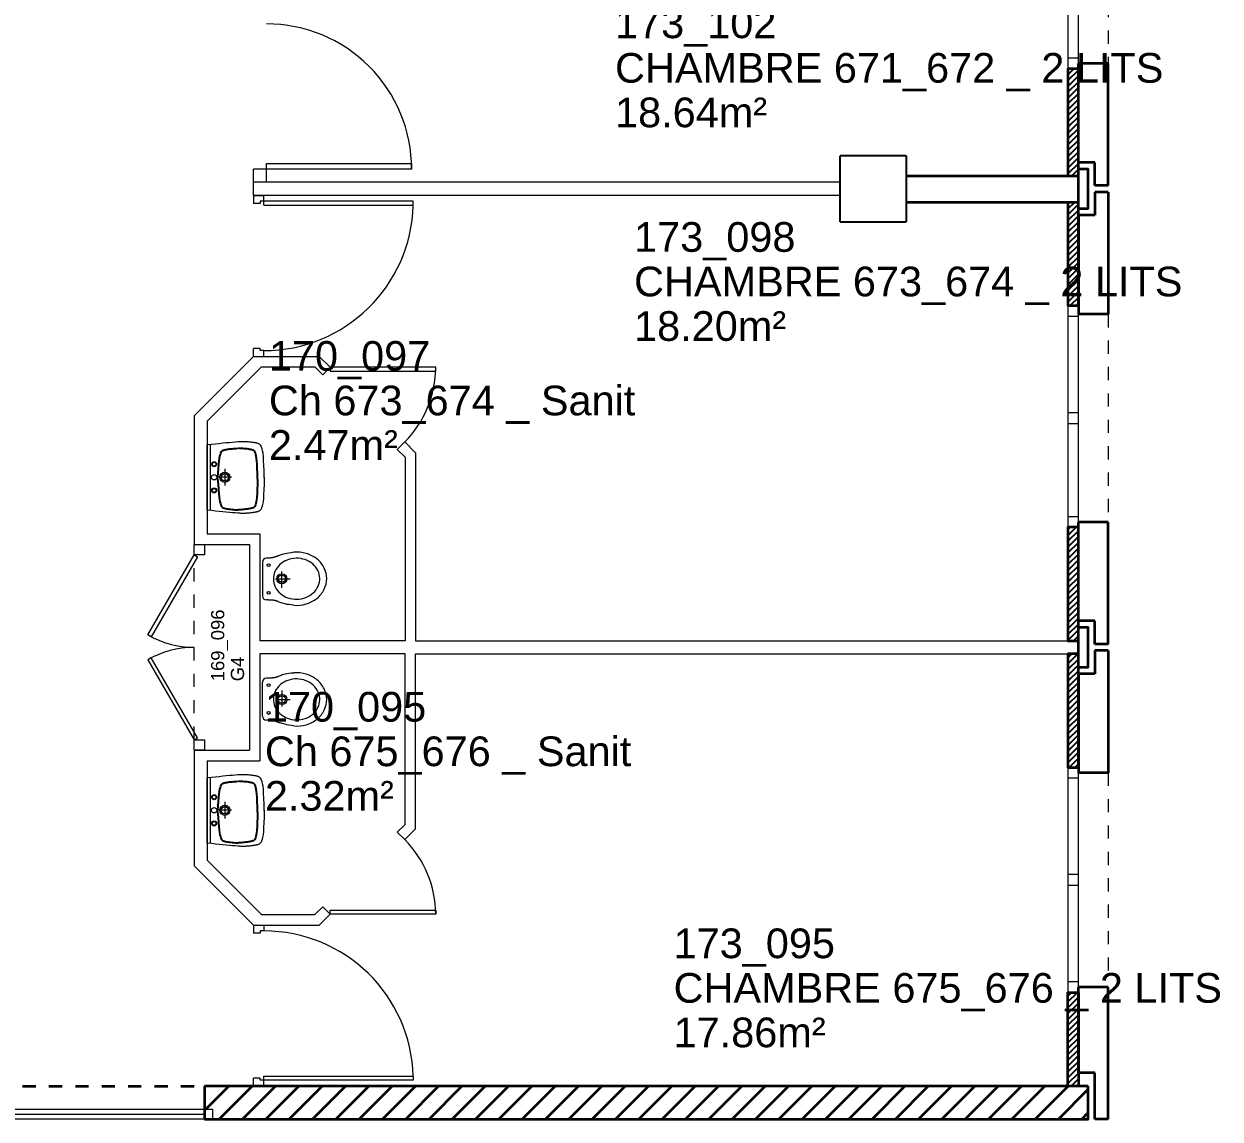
# Model space of a CAD drawing. Header units: metres. Extents: x -8 to 211, y -5 to 116.
# Drawn here: x 167.76 to 176.83, y 92.7 to 101 of the extents above; entities that cross this region are included whole.
import ezdxf

# ---------------------------------------------------------------- set-up
doc = ezdxf.new("R2010")
doc.units = ezdxf.units.M
doc.header["$LTSCALE"] = 0.6
doc.header["$MEASUREMENT"] = 0
doc.linetypes.add('CACHÉ', pattern=[0.25, 0.125, -0.125])
doc.linetypes.add('CONTINU', pattern=[0])
doc.layers.get('0').update_dxf_attribs({"linetype": 'CONTINUOUS'})
for name, color, linetype in [('002 poteaux', 7, 'CONTINUOUS'), ('004 isolation', 7, 'CONTINUOUS'), ('006 sanitaire', 5, 'CONTINUOUS'), ('A_Etiqu_Gaine', 8, 'CONTINUOUS'), ('A_Etiqu_Gaine_ancien', 8, 'CONTINUOUS'), ('A_Etiqu_Gaine_code', 8, 'CONTINUOUS'), ('A_Etiqu_Local', 8, 'CONTINUOUS')]:
    doc.layers.add(name, color=color, linetype=linetype)
for name, color, linetype, lineweight in [('A_CHASS', 4, 'CONTINU', 20), ('A_MURS_CLOI', 7, 'CONTINU', 20), ('A_MURS_STRU', 7, 'CONTINU', 35), ('A_PORT', 8, 'CONTINUOUS', 0), ('A_SANI', 5, 'CONTINU', 0)]:
    doc.layers.add(name, color=color, linetype=linetype, lineweight=lineweight)
doc.styles.add('Attribut', font='arial.ttf')

# ---------------------------------------------------------------- blocks, each defined once
blk = doc.blocks.new('A_Etiqu_Local')
at = {"style": 'Attribut', "flags": 1}
for tag, p in [('CODE_HOPITAL', (-0.4463, 1.9737)), ('CODE_SITE', (-0.4463, 1.7487)), ('CODE_BATIMENT', (-0.4463, 1.5237)), ('CODE_SECTEUR', (-0.4463, 1.2987)), ('CODE_ETAGE', (-0.4463, 1.0737)), ('NOM_NORMALISE', (-0.4463, -0.843)), ('SECTEUR_ACTIVITE', (-0.4463, -1.068)), ('SOUS_SECTEUR_ACTIVITE', (-0.4463, -1.293)), ('VOLUME', (-0.4463, -1.518)), ('SERVICE', (-0.4463, -1.743)), ('CODE_UG', (-0.4463, -1.968)), ('CODE_UA', (-0.4463, -2.193)), ('CODE_POLE', (-0.4463, -2.418)), ('OCCUPANT_EXTERNE', (-0.4463, -2.643)), ('DISPONIBILITE', (-0.4463, -2.868)), ('ACCES_HANDICAPES', (-0.4463, -3.093)), ('NATURE_SOL', (-0.4463, -3.318)), ('RISQUE_LABORATOIRE', (-0.4463, -3.543)), ('AMIANTE', (-0.4463, -3.768))]:
    blk.add_attdef(tag, p, '', height=0.15, dxfattribs=at)
at = {"layer": 'A_Etiqu_Local', "style": 'Attribut'}
for tag, p in [('CODE_PIECE', (-0.4483, 0.5327)), ('NOM_USAGE', (-0.4483, 0.1952)), ('SURFACE', (-0.4483, -0.1423))]:
    blk.add_attdef(tag, p, '', height=0.225, dxfattribs=at)
blk = doc.blocks.new('A_Etiqu_Gaine')
at = {"style": 'Attribut', "flags": 1}
for tag, p in [('CODE_HOPITAL', (-0.4323, 0.8651)), ('CODE_SITE', (-0.4323, 0.7151)), ('CODE_BATIMENT', (-0.4323, 0.5651)), ('CODE_SECTEUR', (-0.4323, 0.4151)), ('CODE_ETAGE', (-0.4323, 0.2651)), ('NOM_NORMALISE', (-0.4323, -0.3349)), ('SECTEUR_ACTIVITE', (-0.4323, -0.4849)), ('SOUS_SECTEUR_ACTIVITE', (-0.4323, -0.6349)), ('SURFACE', (-0.4323, -0.7849)), ('CODE_UG', (-0.4323, -0.9349)), ('CODE_POLE', (-0.4323, -1.0849)), ('AMIANTE', (-0.4323, -1.2349))]:
    blk.add_attdef(tag, p, '', height=0.1, dxfattribs=at)
at = {"layer": 'A_Etiqu_Gaine', "style": 'Attribut'}
blk.add_attdef('NOM_USAGE', (-0.4323, -0.1849), '', height=0.1, dxfattribs=at)
at = {"layer": 'A_Etiqu_Gaine_ancien', "style": 'Attribut'}
blk.add_attdef('CODE_PIECE_ANCIEN', (-0.4323, 0.1151), '', height=0.1, dxfattribs=at)
at = {"layer": 'A_Etiqu_Gaine_code', "style": 'Attribut'}
blk.add_attdef('CODE_PIECE', (-0.4323, -0.0349), '', height=0.1, dxfattribs=at)
blk = doc.blocks.new('BROCA4-G329')
at = {"layer": '006 sanitaire', "linetype": 'Continuous'}
for points in [[(27.871058, 12.724569), (27.868091, 12.768528), (27.865162, 12.80576), (27.862252, 12.836877), (27.859341, 12.862489), (27.85641, 12.883208), (27.85344, 12.899643), (27.850412, 12.912407), (27.847308, 12.92211), (27.844107, 12.929363), (27.84079, 12.934776), (27.84079, 12.934776), (27.839079, 12.936977), (27.837307, 12.9389), (27.835448, 12.940577), (27.833475, 12.942039), (27.831361, 12.943315), (27.829079, 12.944436), (27.826603, 12.945433), (27.823905, 12.946336), (27.820959, 12.947175), (27.817738, 12.947981), (27.817738, 12.947981), (27.810426, 12.949572), (27.802072, 12.951126), (27.792839, 12.952621), (27.782893, 12.954029), (27.772398, 12.955327), (27.761519, 12.956489), (27.750421, 12.957491), (27.739267, 12.958306), (27.728224, 12.958911), (27.717455, 12.95928)], [(27.871058, 12.727926), (27.868091, 12.683964), (27.865162, 12.646729), (27.862252, 12.615611), (27.859341, 12.589998), (27.85641, 12.56928), (27.85344, 12.552844), (27.850412, 12.540081), (27.847308, 12.530379), (27.844107, 12.523127), (27.84079, 12.517713), (27.84079, 12.517713), (27.839079, 12.515513), (27.837307, 12.513589), (27.835448, 12.511912), (27.833475, 12.51045), (27.831361, 12.509173), (27.829079, 12.508051), (27.826603, 12.507053), (27.823905, 12.50615), (27.820959, 12.50531), (27.817738, 12.504503), (27.817738, 12.504503), (27.810424, 12.502912), (27.802055, 12.501356), (27.79278, 12.49986), (27.782754, 12.498449), (27.772126, 12.497148), (27.761048, 12.495981), (27.749672, 12.494974), (27.73815, 12.494151), (27.726633, 12.493536), (27.715273, 12.493155)]]:
    blk.add_lwpolyline(points, dxfattribs=at)
blk = doc.blocks.new('BROCA4-G330')
at = {"layer": '006 sanitaire', "linetype": 'Continuous'}
for points in [[(27.569025, 12.724569), (27.569417, 12.768528), (27.570285, 12.80576), (27.571591, 12.836877), (27.573297, 12.862489), (27.575364, 12.883208), (27.577755, 12.899643), (27.580432, 12.912407), (27.583357, 12.92211), (27.586492, 12.929363), (27.589798, 12.934776), (27.589798, 12.934776), (27.59151, 12.936977), (27.593281, 12.9389), (27.59514, 12.940577), (27.597113, 12.942039), (27.599227, 12.943315), (27.601508, 12.944436), (27.603985, 12.945433), (27.606682, 12.946336), (27.609628, 12.947175), (27.612849, 12.947981), (27.612849, 12.947981), (27.62016, 12.949572), (27.628515, 12.951126), (27.637748, 12.952621), (27.647695, 12.954029), (27.658191, 12.955327), (27.669071, 12.956489), (27.68017, 12.957491), (27.691324, 12.958306), (27.702368, 12.958911), (27.713137, 12.95928)], [(27.569025, 12.727926), (27.569417, 12.683964), (27.570285, 12.646729), (27.571591, 12.615611), (27.573297, 12.589998), (27.575364, 12.56928), (27.577755, 12.552844), (27.580432, 12.540081), (27.583357, 12.530379), (27.586492, 12.523127), (27.589798, 12.517713), (27.589798, 12.517713), (27.59151, 12.515513), (27.593281, 12.513589), (27.59514, 12.511912), (27.597113, 12.51045), (27.599227, 12.509173), (27.601508, 12.508051), (27.603985, 12.507053), (27.606682, 12.50615), (27.609628, 12.50531), (27.612849, 12.504503), (27.612849, 12.504503), (27.620163, 12.502912), (27.628533, 12.501356), (27.637807, 12.49986), (27.647835, 12.498449), (27.658464, 12.497148), (27.669542, 12.495981), (27.680918, 12.494974), (27.692441, 12.494151), (27.703958, 12.493536), (27.715319, 12.493155)]]:
    blk.add_lwpolyline(points, dxfattribs=at)

msp = doc.modelspace()

# ---------------------------------------------------------------- hatches: boundary and pattern name
at = {"layer": 'A_MURS_STRU'}
h = msp.add_hatch(dxfattribs=at)
h.set_pattern_fill('ANSI31', color=8, style=0)
h.paths.add_polyline_path([(175.8299, 92.9461), (169.1301, 92.9461), (169.1301, 92.7711), (169.1901, 92.7711), (169.1901, 92.6961), (175.8299, 92.6961)])

# ---------------------------------------------------------------- linework, layer by layer
at = {"layer": '002 poteaux', "color": 8, "linetype": 'Continuous'}
for p, q in [((173.9499, 99.4961), (173.9499, 99.9961)), ((174.4499, 99.9961), (174.4499, 99.4961))]:
    msp.add_line(p, q, dxfattribs=at)
for points in [[(174.4499, 99.9961), (173.9499, 99.9961)], [(173.9499, 99.4961), (174.4499, 99.4961)]]:
    msp.add_lwpolyline(points, dxfattribs=at)
at = {"layer": '004 isolation', "color": 8, "linetype": 'Continuous'}
for p, q in [((175.6762, 100.656), (175.6749, 100.6547)), ((175.6749, 100.6105), (175.7204, 100.656)), ((175.6749, 99.8461), (175.6749, 100.656)), ((175.6749, 100.656), (175.7549, 100.656)), ((175.7549, 100.6463), (175.6749, 100.5663)), ((175.6749, 100.5222), (175.7549, 100.6022)), ((175.7549, 100.656), (175.7549, 99.8461)), ((175.7549, 100.558), (175.6749, 100.478)), ((175.6749, 100.4337), (175.7549, 100.5138)), ((175.7549, 100.4696), (175.6749, 100.3895)), ((175.6749, 100.3454), (175.7549, 100.4254)), ((175.7549, 100.3812), (175.6749, 100.3012)), ((175.6749, 100.257), (175.7549, 100.337)), ((175.7549, 100.2928), (175.6749, 100.2128)), ((175.6749, 100.1686), (175.7549, 100.2486)), ((175.7549, 100.2044), (175.6749, 100.1244)), ((175.6749, 100.0802), (175.7549, 100.1602)), ((175.7549, 100.116), (175.6749, 100.036)), ((175.6749, 99.9918), (175.7549, 100.0718)), ((175.7549, 100.0276), (175.6749, 99.9476)), ((175.6749, 99.9034), (175.7549, 99.9834)), ((175.7549, 99.9392), (175.6749, 99.8592)), ((175.706, 99.8461), (175.7549, 99.8951)), ((175.7549, 99.8509), (175.7502, 99.8461)), ((175.7549, 99.8461), (175.6749, 99.8461)), ((175.6827, 99.6461), (175.6749, 99.6383)), ((175.6749, 99.5941), (175.7269, 99.6461)), ((175.6749, 99.6461), (175.7549, 99.6461)), ((175.6749, 98.8614), (175.6749, 99.6461)), ((175.7549, 99.6299), (175.6749, 99.5498)), ((175.6749, 99.5056), (175.7549, 99.5857)), ((175.7549, 99.6461), (175.7549, 98.8614)), ((175.7549, 99.5415), (175.6749, 99.4615)), ((175.6749, 99.4173), (175.7549, 99.4973)), ((175.7549, 99.4531), (175.6749, 99.3731)), ((175.6749, 99.3289), (175.7549, 99.4089)), ((175.7549, 99.3647), (175.6749, 99.2847)), ((175.6749, 99.2405), (175.7549, 99.3205)), ((175.7549, 99.2764), (175.6749, 99.1964)), ((175.6749, 99.1522), (175.7549, 99.2322)), ((175.7549, 99.188), (175.6749, 99.108)), ((175.6749, 99.0637), (175.7549, 99.1438)), ((175.7549, 99.0996), (175.6749, 99.0195)), ((175.6749, 98.9753), (175.7549, 99.0553)), ((175.7549, 99.0111), (175.6749, 98.9311)), ((175.6749, 98.887), (175.7549, 98.967)), ((175.7549, 98.8614), (175.6749, 98.8614)), ((175.7549, 98.9228), (175.6935, 98.8614)), ((175.7377, 98.8614), (175.7549, 98.8786)), ((175.6927, 97.1812), (175.6749, 97.1634)), ((175.6749, 97.1192), (175.7369, 97.1812)), ((175.6749, 96.3213), (175.6749, 97.1812)), ((175.6749, 97.1812), (175.7549, 97.1812)), ((175.7549, 97.155), (175.6749, 97.075)), ((175.7549, 97.1812), (175.7549, 96.3213)), ((175.6749, 97.0308), (175.7549, 97.1108)), ((175.7549, 97.0666), (175.6749, 96.9866)), ((175.6749, 96.9424), (175.7549, 97.0224)), ((175.7549, 96.9782), (175.6749, 96.8982)), ((175.6749, 96.854), (175.7549, 96.934)), ((175.7549, 96.8898), (175.6749, 96.8098)), ((175.6749, 96.7656), (175.7549, 96.8456)), ((175.7549, 96.8015), (175.6749, 96.7215)), ((175.6749, 96.6773), (175.7549, 96.7573)), ((175.7549, 96.7131), (175.6749, 96.6331)), ((175.6749, 96.5889), (175.7549, 96.6689)), ((175.7549, 96.6247), (175.6749, 96.5447)), ((175.6749, 96.5005), (175.7549, 96.5805)), ((175.7549, 96.5363), (175.6749, 96.4563)), ((175.6749, 96.4121), (175.7549, 96.4921)), ((175.7549, 96.4479), (175.6749, 96.3679)), ((175.6749, 96.3237), (175.7549, 96.4037)), ((175.7549, 96.3213), (175.6749, 96.3213)), ((175.7549, 96.3595), (175.7167, 96.3213)), ((175.705, 96.2213), (175.6749, 96.1911)), ((175.6749, 96.1469), (175.7493, 96.2213)), ((175.6749, 95.3614), (175.6749, 96.2213)), ((175.6749, 96.2213), (175.7549, 96.2213)), ((175.7549, 96.2213), (175.7549, 95.3614)), ((175.7549, 96.1828), (175.6749, 96.1028)), ((175.6749, 96.0586), (175.7549, 96.1386)), ((175.7549, 96.0944), (175.6749, 96.0144)), ((175.6749, 95.9702), (175.7549, 96.0502)), ((175.7549, 96.006), (175.6749, 95.926)), ((175.6749, 95.8818), (175.7549, 95.9618)), ((175.7549, 95.9176), (175.6749, 95.8376)), ((175.6749, 95.7934), (175.7549, 95.8734)), ((175.7549, 95.8292), (175.6749, 95.7492)), ((175.6749, 95.705), (175.7549, 95.785)), ((175.7549, 95.7408), (175.6749, 95.6608)), ((175.6749, 95.6166), (175.7549, 95.6966)), ((175.7549, 95.6524), (175.6749, 95.5724)), ((175.6749, 95.5282), (175.7549, 95.6082)), ((175.7549, 95.564), (175.6749, 95.484)), ((175.6749, 95.4398), (175.7549, 95.5198)), ((175.7549, 95.4756), (175.6749, 95.3956)), ((175.6848, 95.3614), (175.7549, 95.4314)), ((175.7549, 95.3614), (175.6749, 95.3614)), ((175.7549, 95.3872), (175.729, 95.3614)), ((175.703, 93.656), (175.6749, 93.6279)), ((175.6749, 93.5837), (175.7472, 93.656)), ((175.6749, 93.656), (175.6749, 92.9461)), ((175.7549, 93.656), (175.6749, 93.656)), ((175.7549, 93.6195), (175.6749, 93.5395)), ((175.7549, 92.9461), (175.7549, 93.656)), ((175.6749, 93.4953), (175.7549, 93.5753)), ((175.7549, 93.5311), (175.6749, 93.4511)), ((175.6749, 93.4069), (175.7549, 93.4869)), ((175.7549, 93.4427), (175.6749, 93.3627)), ((175.6749, 93.3185), (175.7549, 93.3985)), ((175.7549, 93.3543), (175.6749, 93.2743)), ((175.6749, 93.2301), (175.7549, 93.3101)), ((175.7549, 93.2659), (175.6749, 93.1859)), ((175.6749, 93.1417), (175.7549, 93.2217)), ((175.7549, 93.1775), (175.6749, 93.0975)), ((175.6749, 93.0533), (175.7549, 93.1333)), ((175.7549, 93.0891), (175.6749, 93.0091)), ((175.6749, 92.965), (175.7549, 93.045)), ((175.7549, 93.0008), (175.7003, 92.9461)), ((175.7445, 92.9461), (175.7549, 92.9566)), ((175.6749, 92.9461), (175.7549, 92.9461))]:
    msp.add_line(p, q, dxfattribs=at)
at = {"layer": 'A_CHASS', "color": 8, "linetype": 'Continuous'}
for p, q in [((175.6749, 102.3065), (175.6749, 100.736)), ((175.7549, 100.736), (175.7549, 102.3065)), ((175.6749, 98.7814), (175.6749, 97.2612)), ((175.7549, 97.2612), (175.7549, 98.7814)), ((175.6749, 95.2814), (175.6749, 93.736)), ((175.7549, 93.736), (175.7549, 95.2814)), ((167.3501, 92.7336), (169.1301, 92.7336))]:
    msp.add_line(p, q, dxfattribs=at)
at = {"layer": 'A_CHASS', "color": 8, "linetype": 'CACHÉ'}
for p, q in [((175.9799, 102.3465), (175.9799, 100.696)), ((175.9799, 98.7962), (175.9799, 97.2211)), ((175.9799, 95.3214), (175.9799, 93.7265))]:
    msp.add_line(p, q, dxfattribs=at)
at = {"layer": 'A_CHASS', "color": 8, "linetype": 'Continuous'}
for points in [[(175.7549, 100.736), (175.6749, 100.736), (175.6749, 100.656), (175.7549, 100.656)], [(175.7549, 98.8614), (175.6749, 98.8614), (175.6749, 98.7814), (175.7549, 98.7814)], [(175.7549, 98.0487), (175.6749, 98.0487), (175.6749, 97.9687), (175.7549, 97.9687)], [(175.7549, 97.2612), (175.6749, 97.2612), (175.6749, 97.1812), (175.7549, 97.1812)], [(175.7549, 95.3614), (175.6749, 95.3614), (175.6749, 95.2814), (175.7549, 95.2814)], [(175.7549, 94.5487), (175.6749, 94.5487), (175.6749, 94.4687), (175.7549, 94.4687)], [(175.7549, 93.736), (175.6749, 93.736), (175.6749, 93.656), (175.7549, 93.656)]]:
    msp.add_lwpolyline(points, close=True, dxfattribs=at)
for points in [[(169.1901, 92.6961), (167.2901, 92.6961), (167.2901, 92.7711), (169.1901, 92.7711)], [(169.1301, 92.6961), (169.1301, 92.7711)], [(169.1901, 92.7711), (169.1901, 92.6961)]]:
    msp.add_lwpolyline(points, dxfattribs=at)
at = {"layer": 'A_MURS_CLOI', "color": 8, "linetype": 'Continuous'}
for p, q in [((169.4999, 99.6959), (169.4999, 99.8964)), ((173.9499, 99.7964), (169.4999, 99.7964)), ((173.9499, 99.6961), (169.4999, 99.6961)), ((169.4999, 98.4763), (169.0499, 98.0263)), ((169.5613, 98.3963), (169.1499, 97.9849)), ((169.4999, 98.4763), (169.9999, 98.4763)), ((169.5613, 98.3963), (169.9668, 98.3963)), ((169.9668, 98.3963), (170.0255, 98.3376)), ((169.9999, 98.4763), (170.0821, 98.3942)), ((170.0821, 98.3942), (170.0255, 98.3376)), ((169.0499, 98.0263), (169.0499, 97.0513)), ((169.1499, 97.9849), (169.1499, 97.1313)), ((170.6477, 97.8285), (170.5912, 97.7719)), ((170.5912, 97.7719), (170.6499, 97.7132)), ((170.6477, 97.8285), (170.7299, 97.7463)), ((170.6499, 97.7132), (170.6499, 96.3213)), ((170.7299, 97.7463), (170.7299, 96.3213)), ((169.1499, 97.1313), (169.5494, 97.1313)), ((169.5494, 97.1313), (169.5494, 96.3213)), ((169.0499, 97.0513), (169.4694, 97.0513)), ((169.4694, 97.0513), (169.4694, 95.4913)), ((170.6499, 96.3213), (169.5494, 96.3213)), ((170.7299, 96.3213), (175.7549, 96.3213)), ((170.6499, 96.2213), (169.5494, 96.2213)), ((169.5494, 96.2213), (169.5494, 95.4113)), ((170.6499, 94.9291), (170.6499, 96.2213)), ((170.7299, 96.2213), (175.7549, 96.2213)), ((170.7299, 94.8959), (170.7299, 96.2213)), ((169.0499, 95.4913), (169.4694, 95.4913)), ((169.0499, 95.4913), (169.0499, 94.6159)), ((169.1499, 95.4113), (169.5494, 95.4113)), ((169.1499, 95.4113), (169.1499, 94.6573)), ((170.5912, 94.8703), (170.6499, 94.9291)), ((170.6477, 94.8138), (170.5912, 94.8703)), ((170.6477, 94.8138), (170.7299, 94.8959)), ((169.4999, 94.1659), (169.0499, 94.6159)), ((169.5613, 94.2459), (169.1499, 94.6573)), ((169.5613, 94.2459), (169.9668, 94.2459)), ((169.9668, 94.2459), (170.0255, 94.3046)), ((169.9999, 94.1659), (170.0821, 94.2481)), ((170.0821, 94.2481), (170.0255, 94.3046)), ((169.4999, 94.1659), (169.9999, 94.1659))]:
    msp.add_line(p, q, dxfattribs=at)
msp.add_lwpolyline([(169.5999, 99.7964), (169.5999, 99.8964), (169.4999, 99.8964)], dxfattribs=at)
at = {"layer": 'A_MURS_STRU', "color": 8}
for p, q in [((175.7549, 99.9461), (175.7549, 100.696)), ((175.9799, 100.696), (175.7549, 100.696)), ((175.9799, 99.7711), (175.9799, 100.696)), ((175.8799, 99.9461), (175.7549, 99.9461)), ((175.8799, 99.7711), (175.8799, 99.9461)), ((175.9799, 99.7711), (175.8799, 99.7711)), ((175.8799, 99.7211), (175.8799, 99.5461)), ((175.9799, 99.7211), (175.8799, 99.7211)), ((175.9799, 99.7211), (175.9799, 98.7962)), ((175.8799, 99.5461), (175.7549, 99.5461)), ((175.7549, 99.5461), (175.7549, 98.7962)), ((175.9799, 98.7962), (175.7549, 98.7962)), ((175.7549, 96.4713), (175.7549, 97.2211)), ((175.9799, 97.2211), (175.7549, 97.2211)), ((175.9799, 96.2963), (175.9799, 97.2211)), ((175.8799, 96.4713), (175.7549, 96.4713)), ((175.8799, 96.2963), (175.8799, 96.4713)), ((175.9799, 96.2963), (175.8799, 96.2963)), ((175.8799, 96.2463), (175.8799, 96.0713)), ((175.9799, 96.2463), (175.8799, 96.2463)), ((175.9799, 96.2463), (175.9799, 95.3214)), ((175.8799, 96.0713), (175.7549, 96.0713)), ((175.7549, 96.0713), (175.7549, 95.3214)), ((175.9799, 95.3214), (175.7549, 95.3214)), ((175.7549, 93.0461), (175.7549, 93.696)), ((175.9799, 93.696), (175.7549, 93.696)), ((175.9799, 92.6961), (175.9799, 93.696)), ((175.8799, 93.0461), (175.7549, 93.0461)), ((175.8799, 92.6961), (175.8799, 93.0461)), ((175.9799, 92.6961), (175.8799, 92.6961))]:
    msp.add_line(p, q, dxfattribs=at)
at = {"layer": 'A_MURS_STRU', "color": 8, "linetype": 'Continuous'}
for p, q in [((175.7549, 99.5961), (175.7549, 99.8961)), ((174.4499, 99.8461), (175.7549, 99.8461)), ((174.4499, 99.6461), (175.7549, 99.6461)), ((175.7549, 96.1213), (175.7549, 96.4213)), ((169.1301, 92.9461), (169.1301, 92.6961))]:
    msp.add_line(p, q, dxfattribs=at)
at = {"layer": 'A_MURS_STRU', "color": 8, "linetype": 'CACHÉ'}
msp.add_line((167.3501, 92.9461), (169.1301, 92.9461), dxfattribs=at)
at = {"layer": 'A_MURS_STRU', "color": 8, "linetype": 'Continuous'}
for points in [[(175.7549, 99.8461), (175.7549, 100.656), (175.6749, 100.656), (175.6749, 99.8461)], [(175.7549, 99.5961), (175.8299, 99.5961), (175.8299, 99.8961), (175.7549, 99.8961)], [(175.6749, 99.6461), (175.6749, 98.8614), (175.7549, 98.8614), (175.7549, 99.6461)], [(175.7549, 96.1213), (175.8299, 96.1213), (175.8299, 96.4213), (175.7549, 96.4213)], [(175.6749, 92.9461), (175.6749, 93.656), (175.7549, 93.656), (175.7549, 92.9461)], [(175.8299, 92.9461), (169.1301, 92.9461)], [(169.1301, 92.6961), (175.8299, 92.6961), (175.8299, 92.9461)]]:
    msp.add_lwpolyline(points, dxfattribs=at)
for points in [[(175.7549, 97.1812), (175.6749, 97.1812), (175.6749, 96.3213), (175.7549, 96.3213)], [(175.7549, 96.2213), (175.6749, 96.2213), (175.6749, 95.3614), (175.7549, 95.3614)]]:
    msp.add_lwpolyline(points, close=True, dxfattribs=at)
at = {"layer": 'A_PORT', "color": 8, "linetype": 'Continuous'}
for p, q in [((169.4999, 99.6961), (169.5799, 99.6961)), ((169.4999, 99.6961), (169.4999, 99.6362)), ((169.5799, 99.6222), (169.5799, 99.6961)), ((169.5521, 99.6362), (169.4999, 99.6362)), ((170.7115, 99.6522), (169.5521, 99.6522)), ((169.5521, 99.6522), (169.5521, 99.6362)), ((169.5799, 99.6222), (170.7115, 99.6222)), ((170.7115, 99.6222), (170.7115, 99.6522)), ((169.5521, 98.5362), (169.4999, 98.5362)), ((169.4999, 98.4763), (169.4999, 98.5362)), ((169.5521, 98.5202), (169.5521, 98.5362)), ((169.5799, 98.5202), (169.5521, 98.5202)), ((169.5799, 98.4763), (169.5799, 98.5202)), ((169.4999, 98.4763), (169.5799, 98.4763)), ((169.4999, 94.1659), (169.5799, 94.1659)), ((169.4999, 94.1659), (169.4999, 94.106)), ((169.5799, 94.1659), (169.5799, 94.122)), ((169.5521, 94.106), (169.4999, 94.106)), ((169.5799, 94.122), (169.5521, 94.122)), ((169.5521, 94.122), (169.5521, 94.106)), ((169.5521, 93.006), (169.4999, 93.006)), ((169.4999, 92.9461), (169.4999, 93.006)), ((169.5521, 92.99), (169.5521, 93.006)), ((170.7115, 92.99), (169.5521, 92.99)), ((169.5799, 93.02), (170.7115, 93.02)), ((169.5799, 92.9461), (169.5799, 93.02)), ((170.7115, 93.02), (170.7115, 92.99)), ((169.4999, 92.9461), (169.5799, 92.9461))]:
    msp.add_line(p, q, dxfattribs=at)
at = {"layer": 'A_PORT', "color": 8, "linetype": 'CACHÉ'}
msp.add_line((169.0499, 95.5713), (169.0499, 96.9713), dxfattribs=at)
at = {"layer": 'A_PORT', "color": 8, "linetype": 'Continuous'}
for points in [[(169.5999, 99.9377), (170.6999, 99.9377), (170.6999, 99.8964), (169.5999, 99.8964)], [(170.0821, 98.3642), (170.882, 98.3642), (170.882, 98.3942), (170.0821, 98.3942)], [(169.0499, 97.0513), (169.1299, 97.0513), (169.1299, 96.9713), (169.0499, 96.9713)], [(169.0759, 96.9563), (168.7259, 96.35), (168.6999, 96.365), (169.0499, 96.9713)], [(169.0759, 95.5863), (168.7259, 96.1925), (168.6999, 96.1775), (169.0499, 95.5713)], [(169.0499, 95.5713), (169.1299, 95.5713), (169.1299, 95.4913), (169.0499, 95.4913)], [(170.0821, 94.2781), (170.882, 94.2781), (170.882, 94.2481), (170.0821, 94.2481)]]:
    msp.add_lwpolyline(points, close=True, dxfattribs=at)
for centre, radius, start, end in [((169.5999, 99.8964), 1.1, 0.00001, 90.00003), ((169.5799, 99.6522), 1.132, 270, 358.48138), ((170.0821, 98.3942), 0.8, 314.99994, 359.99998), ((169.0499, 96.9713), 0.7, 240.00001, 270), ((169.0499, 95.5713), 0.7, 90, 120), ((170.0821, 94.2481), 0.8, 359.99993, 44.99996), ((169.5799, 92.99), 1.132, 1.51862, 90)]:
    msp.add_arc(centre, radius, start, end, dxfattribs=at)
at = {"layer": 'A_SANI', "color": 8, "linetype": 'Continuous'}
for p, q in [((169.1499, 97.3104), (169.1499, 97.8057)), ((169.1748, 97.3104), (169.1748, 97.8057)), ((169.2834, 97.6233), (169.2834, 97.4968)), ((169.3345, 97.5601), (169.2324, 97.5601)), ((169.6014, 96.9474), (169.5983, 96.9473)), ((169.5694, 96.9174), (169.5694, 96.6602)), ((169.6664, 96.7912), (169.7787, 96.7912)), ((169.7152, 96.7228), (169.7152, 96.8449)), ((169.6014, 96.6301), (169.5983, 96.6302)), ((169.5694, 95.7503), (169.5694, 96.0075)), ((169.6014, 96.0376), (169.5983, 96.0375)), ((169.6664, 95.8765), (169.7787, 95.8765)), ((169.7152, 95.9449), (169.7152, 95.8228)), ((169.6014, 95.7202), (169.5983, 95.7204)), ((169.1499, 94.7866), (169.1499, 95.2819)), ((169.1748, 94.7866), (169.1748, 95.2819)), ((169.2834, 95.0995), (169.2834, 94.973)), ((169.3345, 95.0363), (169.2324, 95.0363))]:
    msp.add_line(p, q, dxfattribs=at)
for points in [[(169.5816, 97.5561), (169.5808, 97.6075), (169.5796, 97.6511), (169.5778, 97.6875), (169.5756, 97.7175), (169.5729, 97.7418), (169.5698, 97.7611), (169.5664, 97.7762), (169.5625, 97.7877), (169.5583, 97.7964), (169.5538, 97.803), (169.5538, 97.803), (169.5514, 97.8058), (169.5489, 97.8082), (169.5463, 97.8103), (169.5434, 97.8122), (169.5403, 97.8139), (169.537, 97.8154), (169.5333, 97.8168), (169.5293, 97.818), (169.5248, 97.8191), (169.52, 97.8202), (169.52, 97.8202), (169.5146, 97.8212), (169.5089, 97.8222), (169.5029, 97.8232), (169.4966, 97.8241), (169.4901, 97.8249), (169.4836, 97.8258), (169.477, 97.8265), (169.4705, 97.8272), (169.4641, 97.8278), (169.4579, 97.8284), (169.4579, 97.8284), (169.452, 97.8288), (169.4463, 97.8292), (169.4407, 97.8295), (169.4351, 97.8297), (169.4295, 97.8298), (169.4237, 97.8299), (169.4176, 97.8298), (169.4112, 97.8296), (169.4044, 97.8294), (169.3971, 97.829), (169.3971, 97.829), (169.3808, 97.8279), (169.3622, 97.8265), (169.3415, 97.8247), (169.3189, 97.8225), (169.2944, 97.8202), (169.2683, 97.8176), (169.2406, 97.8148), (169.2116, 97.8119), (169.1813, 97.8088), (169.1499, 97.8057)], [(169.5816, 97.5601), (169.5808, 97.5086), (169.5796, 97.4651), (169.5778, 97.4287), (169.5756, 97.3987), (169.5729, 97.3744), (169.5698, 97.355), (169.5664, 97.34), (169.5625, 97.3285), (169.5583, 97.3197), (169.5538, 97.3131), (169.5538, 97.3131), (169.5514, 97.3104), (169.5489, 97.308), (169.5463, 97.3058), (169.5434, 97.3039), (169.5403, 97.3022), (169.537, 97.3008), (169.5333, 97.2994), (169.5293, 97.2982), (169.5248, 97.2971), (169.52, 97.296), (169.52, 97.296), (169.5146, 97.295), (169.5089, 97.294), (169.5029, 97.293), (169.4966, 97.2921), (169.4901, 97.2912), (169.4836, 97.2904), (169.477, 97.2897), (169.4705, 97.289), (169.4641, 97.2883), (169.4579, 97.2878), (169.4579, 97.2878), (169.452, 97.2873), (169.4463, 97.287), (169.4407, 97.2867), (169.4351, 97.2864), (169.4295, 97.2863), (169.4237, 97.2863), (169.4176, 97.2864), (169.4112, 97.2865), (169.4044, 97.2868), (169.3971, 97.2872), (169.3971, 97.2872), (169.3808, 97.2883), (169.3622, 97.2897), (169.3415, 97.2915), (169.3189, 97.2936), (169.2944, 97.296), (169.2683, 97.2986), (169.2406, 97.3014), (169.2116, 97.3043), (169.1813, 97.3073), (169.1499, 97.3104)], [(169.8055, 96.9914), (169.7862, 96.9885), (169.769, 96.9856), (169.7538, 96.9827), (169.7405, 96.9799), (169.7288, 96.9772), (169.7187, 96.9745), (169.7099, 96.972), (169.7023, 96.9696), (169.6957, 96.9674), (169.69, 96.9654), (169.69, 96.9654), (169.6874, 96.9644), (169.6849, 96.9635), (169.6826, 96.9626), (169.6804, 96.9618), (169.6782, 96.961), (169.6761, 96.9602), (169.6741, 96.9594), (169.672, 96.9587), (169.67, 96.9579), (169.6679, 96.9572), (169.6679, 96.9572), (169.6658, 96.9565), (169.6636, 96.9558), (169.6614, 96.955), (169.6591, 96.9543), (169.6569, 96.9537), (169.6546, 96.953), (169.6523, 96.9524), (169.65, 96.9518), (169.6477, 96.9512), (169.6455, 96.9507), (169.6455, 96.9507), (169.6411, 96.9498), (169.6367, 96.9491), (169.6324, 96.9486), (169.6282, 96.9482), (169.6239, 96.9479), (169.6196, 96.9477), (169.6152, 96.9475), (169.6108, 96.9475), (169.6062, 96.9475), (169.6014, 96.9474)], [(169.8055, 96.591), (169.7862, 96.5927), (169.769, 96.5948), (169.7538, 96.5972), (169.7405, 96.5999), (169.7288, 96.6027), (169.7187, 96.6057), (169.7099, 96.6086), (169.7023, 96.6114), (169.6957, 96.6141), (169.69, 96.6165), (169.69, 96.6165), (169.6874, 96.6176), (169.6849, 96.6186), (169.6826, 96.6196), (169.6804, 96.6205), (169.6782, 96.6213), (169.6761, 96.622), (169.6741, 96.6227), (169.672, 96.6234), (169.67, 96.624), (169.6679, 96.6246), (169.6679, 96.6246), (169.6658, 96.6251), (169.6636, 96.6256), (169.6614, 96.6261), (169.6591, 96.6265), (169.6569, 96.6269), (169.6546, 96.6273), (169.6523, 96.6276), (169.65, 96.6279), (169.6477, 96.6282), (169.6455, 96.6284), (169.6455, 96.6284), (169.6411, 96.6289), (169.6367, 96.6292), (169.6324, 96.6295), (169.6282, 96.6297), (169.6239, 96.6299), (169.6196, 96.63), (169.6152, 96.63), (169.6108, 96.6301), (169.6062, 96.6301), (169.6014, 96.6301)], [(169.8055, 96.0767), (169.7862, 96.075), (169.769, 96.0729), (169.7538, 96.0705), (169.7405, 96.0678), (169.7288, 96.065), (169.7187, 96.062), (169.7099, 96.0591), (169.7023, 96.0563), (169.6957, 96.0536), (169.69, 96.0512), (169.69, 96.0512), (169.6874, 96.0501), (169.6849, 96.0491), (169.6826, 96.0481), (169.6804, 96.0472), (169.6782, 96.0464), (169.6761, 96.0457), (169.6741, 96.045), (169.672, 96.0443), (169.67, 96.0437), (169.6679, 96.0431), (169.6679, 96.0431), (169.6658, 96.0426), (169.6636, 96.0421), (169.6614, 96.0416), (169.6591, 96.0412), (169.6569, 96.0408), (169.6546, 96.0404), (169.6523, 96.0401), (169.65, 96.0398), (169.6477, 96.0395), (169.6455, 96.0393), (169.6455, 96.0393), (169.6411, 96.0388), (169.6367, 96.0385), (169.6324, 96.0382), (169.6282, 96.038), (169.6239, 96.0378), (169.6196, 96.0377), (169.6152, 96.0377), (169.6108, 96.0376), (169.6062, 96.0376), (169.6014, 96.0376)], [(169.8055, 95.6763), (169.7862, 95.6792), (169.769, 95.6821), (169.7538, 95.685), (169.7405, 95.6878), (169.7288, 95.6905), (169.7187, 95.6932), (169.7099, 95.6957), (169.7023, 95.6981), (169.6957, 95.7003), (169.69, 95.7023), (169.69, 95.7023), (169.6874, 95.7033), (169.6849, 95.7042), (169.6826, 95.7051), (169.6804, 95.7059), (169.6782, 95.7067), (169.6761, 95.7075), (169.6741, 95.7083), (169.672, 95.709), (169.67, 95.7098), (169.6679, 95.7105), (169.6679, 95.7105), (169.6658, 95.7112), (169.6636, 95.7119), (169.6614, 95.7127), (169.6591, 95.7134), (169.6569, 95.714), (169.6546, 95.7147), (169.6523, 95.7153), (169.65, 95.7159), (169.6477, 95.7165), (169.6455, 95.717), (169.6455, 95.717), (169.6411, 95.7179), (169.6367, 95.7186), (169.6324, 95.7191), (169.6282, 95.7195), (169.6239, 95.7198), (169.6196, 95.72), (169.6152, 95.7202), (169.6108, 95.7202), (169.6062, 95.7202), (169.6014, 95.7202)], [(169.5816, 95.0323), (169.5808, 95.0837), (169.5796, 95.1273), (169.5778, 95.1637), (169.5756, 95.1937), (169.5729, 95.218), (169.5698, 95.2373), (169.5664, 95.2524), (169.5625, 95.2639), (169.5583, 95.2726), (169.5538, 95.2792), (169.5538, 95.2792), (169.5514, 95.282), (169.5489, 95.2844), (169.5463, 95.2866), (169.5434, 95.2884), (169.5403, 95.2901), (169.537, 95.2916), (169.5333, 95.293), (169.5293, 95.2942), (169.5248, 95.2953), (169.52, 95.2964), (169.52, 95.2964), (169.5146, 95.2974), (169.5089, 95.2984), (169.5029, 95.2994), (169.4966, 95.3003), (169.4901, 95.3011), (169.4836, 95.302), (169.477, 95.3027), (169.4705, 95.3034), (169.4641, 95.304), (169.4579, 95.3046), (169.4579, 95.3046), (169.452, 95.305), (169.4463, 95.3054), (169.4407, 95.3057), (169.4351, 95.3059), (169.4295, 95.306), (169.4237, 95.3061), (169.4176, 95.306), (169.4112, 95.3058), (169.4044, 95.3056), (169.3971, 95.3052), (169.3971, 95.3052), (169.3808, 95.3041), (169.3622, 95.3027), (169.3415, 95.3009), (169.3189, 95.2988), (169.2944, 95.2964), (169.2683, 95.2938), (169.2406, 95.291), (169.2116, 95.2881), (169.1813, 95.285), (169.1499, 95.2819)], [(169.5816, 95.0363), (169.5808, 94.9848), (169.5796, 94.9413), (169.5778, 94.9049), (169.5756, 94.8749), (169.5729, 94.8506), (169.5698, 94.8312), (169.5664, 94.8162), (169.5625, 94.8047), (169.5583, 94.7959), (169.5538, 94.7893), (169.5538, 94.7893), (169.5514, 94.7866), (169.5489, 94.7842), (169.5463, 94.782), (169.5434, 94.7801), (169.5403, 94.7784), (169.537, 94.777), (169.5333, 94.7756), (169.5293, 94.7744), (169.5248, 94.7733), (169.52, 94.7722), (169.52, 94.7722), (169.5146, 94.7712), (169.5089, 94.7702), (169.5029, 94.7692), (169.4966, 94.7683), (169.4901, 94.7674), (169.4836, 94.7666), (169.477, 94.7659), (169.4705, 94.7652), (169.4641, 94.7645), (169.4579, 94.764), (169.4579, 94.764), (169.452, 94.7635), (169.4463, 94.7632), (169.4407, 94.7629), (169.4351, 94.7626), (169.4295, 94.7625), (169.4237, 94.7625), (169.4176, 94.7626), (169.4112, 94.7627), (169.4044, 94.763), (169.3971, 94.7634), (169.3971, 94.7634), (169.3808, 94.7645), (169.3622, 94.7659), (169.3415, 94.7677), (169.3189, 94.7698), (169.2944, 94.7722), (169.2683, 94.7748), (169.2406, 94.7776), (169.2116, 94.7805), (169.1813, 94.7835), (169.1499, 94.7866)]]:
    msp.add_lwpolyline(points, dxfattribs=at)
for points in [[(169.989, 96.853, 0.102556), (169.9495, 96.9036, 0.093461), (169.8928, 96.9358, 0.177132), (169.7563, 96.933, 0.093461), (169.701, 96.8984, 0.102556), (169.6636, 96.8463, 0.222884), (169.666, 96.7294, 0.102556), (169.7055, 96.6788, 0.093461), (169.7622, 96.6466, 0.177237), (169.8987, 96.6494, 0.093461), (169.9541, 96.684, 0.102556), (169.9915, 96.7361, 0.222732), (169.9891, 96.853)], [(169.8062, 96.5901, 0.092603), (169.9012, 96.6003, 0.097518), (169.9814, 96.6426, 0.107322), (170.0372, 96.7121, 0.116228), (170.056, 96.7922, 0.11669), (170.0371, 96.8723, 0.108258), (169.9814, 96.9411, 0.098236), (169.9013, 96.9828, 0.092772), (169.8062, 96.9921, 0.094013)], [(169.8062, 95.6756, 0.092772), (169.9013, 95.6849, 0.098236), (169.9814, 95.7266, 0.108258), (170.0371, 95.7954, 0.11669), (170.056, 95.8755, 0.116228), (170.0372, 95.9556, 0.107322), (169.9814, 96.025, 0.097518), (169.9012, 96.0674, 0.092603), (169.8062, 96.0776, 0.094447)], [(169.9915, 95.9316, 0.102556), (169.9541, 95.9837, 0.093461), (169.8987, 96.0183, 0.177235), (169.7622, 96.0211, 0.093461), (169.7055, 95.9889, 0.102556), (169.666, 95.9383, 0.222724), (169.6636, 95.8214, 0.102556), (169.701, 95.7693, 0.093461), (169.7563, 95.7347, 0.177079), (169.8928, 95.7319, 0.093461), (169.9495, 95.7641, 0.102556), (169.989, 95.8147, 0.222834), (169.9915, 95.9316)]]:
    msp.add_lwpolyline(points, format="xyb", dxfattribs=at)
for centre, radius in [((169.202, 97.6595), 0.0189), ((169.202, 97.6595), 0.0144), ((169.202, 97.5601), 0.0204), ((169.2834, 97.5601), 0.0387), ((169.2834, 97.5601), 0.0274), ((169.202, 97.4606), 0.0189), ((169.202, 97.4606), 0.0144), ((169.6155, 96.8937), 0.0105), ((169.7152, 96.7912), 0.0383), ((169.7152, 96.7912), 0.0276), ((169.6155, 96.6838), 0.0105), ((169.6155, 95.9839), 0.0105), ((169.7152, 95.8765), 0.0383), ((169.7152, 95.8765), 0.0276), ((169.6155, 95.774), 0.0105), ((169.202, 95.1357), 0.0189), ((169.202, 95.1357), 0.0144), ((169.202, 95.0363), 0.0204), ((169.2834, 95.0363), 0.0387), ((169.2834, 95.0363), 0.0274), ((169.202, 94.9368), 0.0189), ((169.202, 94.9368), 0.0144)]:
    msp.add_circle(centre, radius, dxfattribs=at)
for centre, start, end in [((169.5994, 96.9174), 92.1835, 180.00002), ((169.5994, 96.6602), 180.00002, 267.81647), ((169.5994, 96.0075), 92.18352, 180.00002), ((169.5994, 95.7503), 180.00002, 267.81647)]:
    msp.add_arc(centre, 0.03, start, end, dxfattribs=at)

# ---------------------------------------------------------------- block references
at = {"layer": 'A_Etiqu_Gaine', "color": 8, "rotation": 90}
msp.add_blockref('A_Etiqu_Gaine', (169.2444, 96.4465), dxfattribs=at).add_auto_attribs({'CODE_PIECE': '169_096', 'NOM_USAGE': 'G4'})
at = {"layer": 'A_Etiqu_Local', "color": 8}
ref = msp.add_blockref('A_Etiqu_Local', (172.6901, 100.3555), dxfattribs=at)
ref.add_attrib('CODE_PIECE', '173_102', (172.2418, 100.8882), dxfattribs={"height": 0.225, "style": 'Attribut'})
ref.add_attrib('NOM_USAGE', 'CHAMBRE 671_672 _ 2 LITS', (172.2418, 100.5507), dxfattribs={"height": 0.225, "style": 'Attribut'})
ref.add_attrib('SURFACE', '18.64m²', (172.2418, 100.2132), dxfattribs={"height": 0.225, "style": 'Attribut'})
ref = msp.add_blockref('A_Etiqu_Local', (172.8344, 98.7363), dxfattribs=at)
ref.add_attrib('CODE_PIECE', '173_098', (172.3861, 99.269), dxfattribs={"height": 0.225, "style": 'Attribut'})
ref.add_attrib('NOM_USAGE', 'CHAMBRE 673_674 _ 2 LITS', (172.3861, 98.9315), dxfattribs={"height": 0.225, "style": 'Attribut'})
ref.add_attrib('SURFACE', '18.20m²', (172.3861, 98.594), dxfattribs={"height": 0.225, "style": 'Attribut'})
ref = msp.add_blockref('A_Etiqu_Local', (170.0657, 97.8346), dxfattribs=at)
ref.add_attrib('CODE_PIECE', '170_097', (169.6174, 98.3673), dxfattribs={"height": 0.225, "style": 'Attribut'})
ref.add_attrib('NOM_USAGE', 'Ch 673_674 _ Sanit', (169.6174, 98.0298), dxfattribs={"height": 0.225, "style": 'Attribut'})
ref.add_attrib('SURFACE', '2.47m²', (169.6174, 97.6923), dxfattribs={"height": 0.225, "style": 'Attribut'})
ref = msp.add_blockref('A_Etiqu_Local', (170.0353, 95.1756), dxfattribs=at)
ref.add_attrib('CODE_PIECE', '170_095', (169.587, 95.7083), dxfattribs={"height": 0.225, "style": 'Attribut'})
ref.add_attrib('NOM_USAGE', 'Ch 675_676 _ Sanit', (169.587, 95.3708), dxfattribs={"height": 0.225, "style": 'Attribut'})
ref.add_attrib('SURFACE', '2.32m²', (169.587, 95.0333), dxfattribs={"height": 0.225, "style": 'Attribut'})
ref = msp.add_blockref('A_Etiqu_Local', (173.134, 93.3827), dxfattribs=at)
ref.add_attrib('CODE_PIECE', '173_095', (172.6857, 93.9154), dxfattribs={"height": 0.225, "style": 'Attribut'})
ref.add_attrib('NOM_USAGE', 'CHAMBRE 675_676 _ 2 LITS', (172.6857, 93.5779), dxfattribs={"height": 0.225, "style": 'Attribut'})
ref.add_attrib('SURFACE', '17.86m²', (172.6857, 93.2404), dxfattribs={"height": 0.225, "style": 'Attribut'})
at = {"layer": 'A_SANI', "color": 8, "xscale": -1}
for name, p in [('BROCA4-G329', (197.0998, 84.8205)), ('BROCA4-G330', (197.0998, 84.8205)), ('BROCA4-G329', (197.0998, 82.2967)), ('BROCA4-G330', (197.0998, 82.2967))]:
    msp.add_blockref(name, p, dxfattribs=at)

doc.saveas('drawing.dxf')
